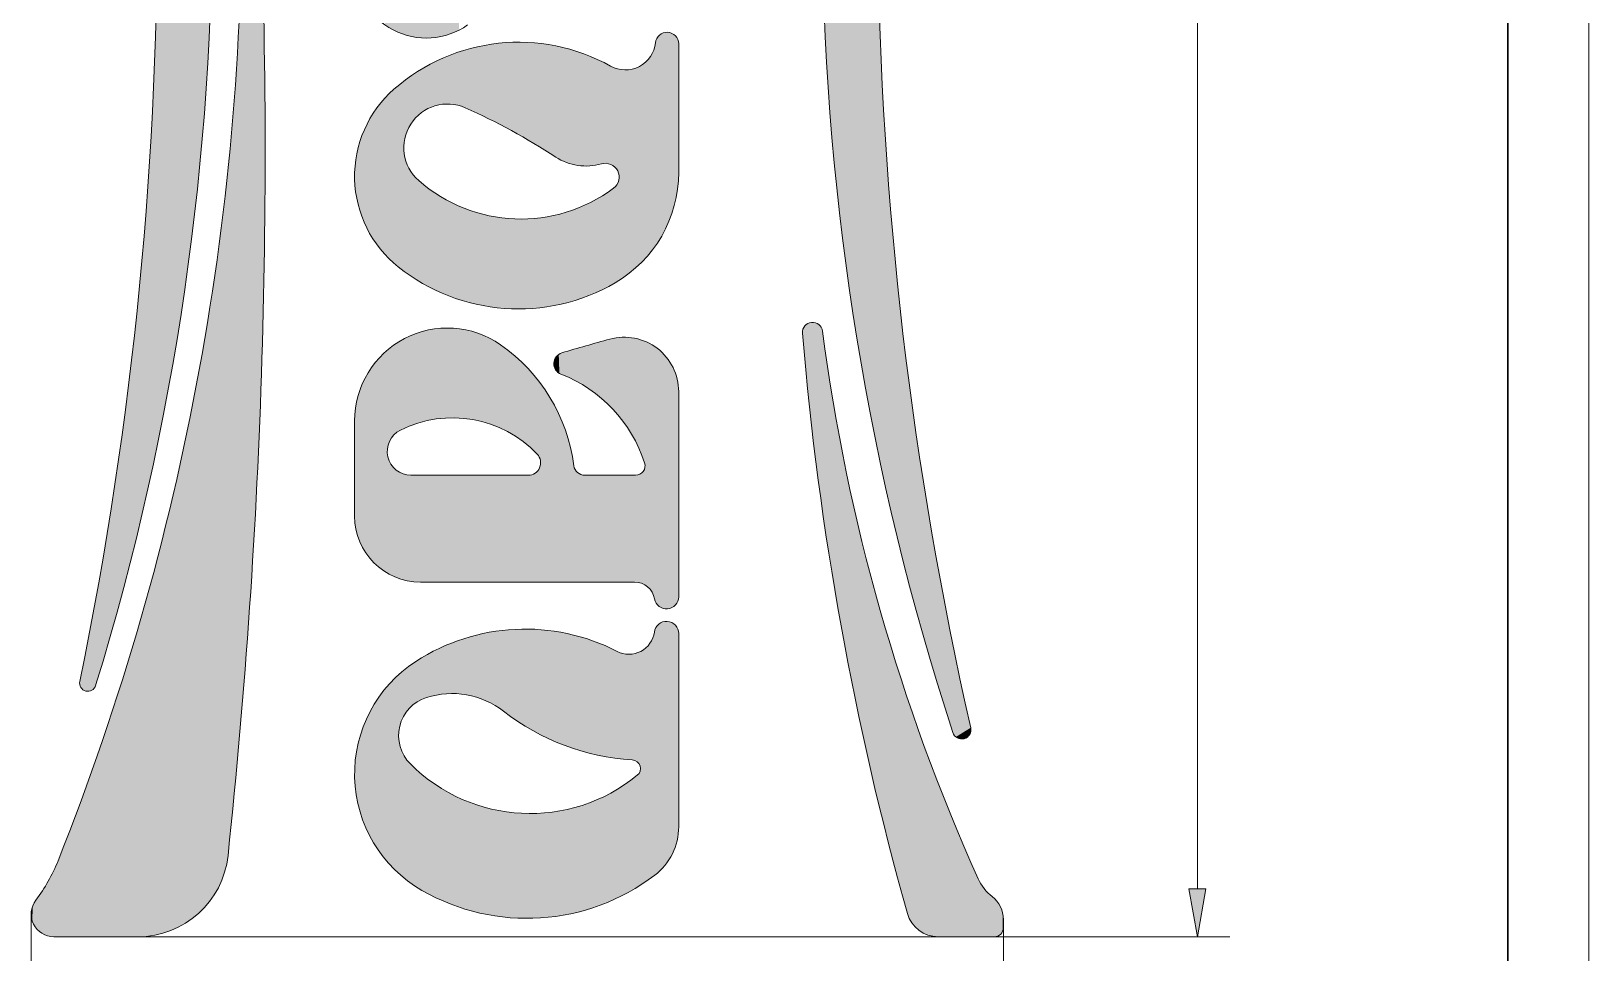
# Model space of a CAD drawing. Extents: x 0 to 297, y 0 to 532.
# Drawn here: x 200.9 to 297, y 213.3 to 270.1 of the extents above; entities that cross this region are included whole.
import ezdxf

# ---------------------------------------------------------------- set-up
doc = ezdxf.new("R2010")
doc.units = 0

msp = doc.modelspace()

# ---------------------------------------------------------------- linework, layer by layer
at = {"color": 7, "lineweight": 13}
for p, q in [((297, 0), (297, 420)), ((272.844, 217.213), (272.844, 387.304)), ((207.445, 214.259), (274.844, 214.259))]:
    msp.add_line(p, q, dxfattribs=at)
at = {"color": 7, "lineweight": 30}
msp.add_line((292, 5), (292, 415), dxfattribs=at)
at = {"color": 7, "lineweight": 13, "ltscale": 0.198079}
msp.add_line((240.831, 269.322), (240.831, 261.399), dxfattribs=at)
at = {"color": 7, "lineweight": 13, "ltscale": 0.316271}
msp.add_line((240.831, 235.228), (240.831, 247.879), dxfattribs=at)
at = {"color": 7, "lineweight": 13, "ltscale": 0.146748}
msp.add_line((220.831, 246.076), (220.831, 240.206), dxfattribs=at)
at = {"color": 7, "lineweight": 13, "ltscale": 0.180827}
msp.add_line((224.311, 242.721), (231.545, 242.721), dxfattribs=at)
at = {"color": 7, "lineweight": 13, "ltscale": 0.078579}
msp.add_line((235.03, 242.721), (238.173, 242.721), dxfattribs=at)
at = {"color": 7, "lineweight": 13, "ltscale": 0.330085}
msp.add_line((238.105, 236.136), (224.902, 236.136), dxfattribs=at)
at = {"color": 7, "lineweight": 13, "ltscale": 0.297792}
msp.add_line((240.831, 232.954), (240.831, 221.042), dxfattribs=at)
at = {"color": 7, "lineweight": 13, "ltscale": 0.385033}
msp.add_line((200.869, 215.665), (200.869, 200.263), dxfattribs=at)
at = {"color": 7, "lineweight": 13, "ltscale": 0.376505}
msp.add_line((260.869, 215.323), (260.869, 200.263), dxfattribs=at)
at = {"color": 7, "lineweight": 13, "ltscale": 0.012558}
msp.add_line((260.869, 215.323), (260.869, 214.821), dxfattribs=at)
at = {"color": 7, "lineweight": 13, "ltscale": 0.12924}
msp.add_line((202.275, 214.259), (207.445, 214.259), dxfattribs=at)
at = {"color": 7, "lineweight": 13, "ltscale": 0.086606}
msp.add_line((260.307, 214.259), (256.843, 214.259), dxfattribs=at)
at = {"color": 7, "lineweight": 13}
msp.add_lwpolyline([(272.323, 217.213), (272.844, 214.259), (273.365, 217.213)], close=True, dxfattribs=at)
for centre, radius, start, end in [((-21.903, 276.663), 230.54, 348.32446, 12.82788), ((49.435, 277.589), 162.61, 342.89295, 18.11654), ((412.304, 277.412), 162.61, 162.89295, 198.11654), ((483.642, 278.338), 230.54, 168.32445, 192.82788), ((54.068, 278.066), 159.801, 338.28771, 0.9089), ((-195.623, 262.607), 410.933, 353.94666, 2.51412), ((225.259, 274.113), 4.427, 180.00001, 305.05734), ((230.956, 257.767), 11.66, 60.88795, 131.29685), ((237.539, 269.589), 1.872, 240.88796, 354.07643), ((240.114, 269.322), 0.717, 0, 174.07643), ((227.975, 261.16), 7.144, 131.29685, 231.45924), ((226.564, 262.921), 2.696, 65.93742, 228.77368), ((211.144, 228.389), 40.515, 56.94475, 65.93742), ((235.112, 265.219), 3.427, 236.94476, 286.14296), ((236.303, 261.107), 0.854, 306.74541, 106.14296), ((231.091, 268.087), 9.565, 228.77368, 306.74541), ((232.957, 261.399), 7.873, 300.171, 360), ((230.936, 264.876), 11.895, 231.45924, 300.171), ((249.089, 251.534), 0.62, 7.4871, 184.77299), ((226.558, 246.076), 5.726, 55.07432, 180.00001), ((277.204, 103.091), 153.497, 105.34486, 106.49481), ((237.473, 247.879), 3.357, 0, 105.34486), ((438.141, 267.319), 190.331, 184.77299, 195.73773), ((368.894, 267.279), 120.215, 187.48711, 204.28671), ((223.657, 241.922), 10.793, 7.38814, 55.07432), ((233.82, 249.603), 0.697, 106.49481, 248.72221), ((230.384, 240.779), 8.772, 17.96271, 68.7222), ((226.876, 239.059), 7.203, 43.5027, 116.56338), ((224.311, 244.189), 1.467, 116.56338, 270), ((231.545, 243.489), 0.767, 270, 43.5027), ((235.03, 243.397), 0.675, 187.38814, 270), ((238.173, 243.305), 0.583, 270, 17.96271), ((224.902, 240.206), 4.07, 180.00001, 270), ((238.105, 234.878), 1.257, 10.02469, 90), ((240.081, 235.228), 0.749, 190.02469, 360), ((240.076, 232.954), 0.754, 0, 172.42158), ((231.355, 220.818), 12.415, 62.75889, 122.9164), ((237.761, 233.262), 1.581, 242.75889, 352.42159), ((229.103, 224.296), 8.272, 122.9164, 240.15814), ((204.365, 229.906), 0.509, 168.32445, 342.89295), ((226.013, 226.663), 2.467, 107.78584, 225.10677), ((226.841, 224.08), 5.179, 52.11362, 107.78584), ((238.834, 239.493), 14.349, 232.11363, 266.54687), ((258.298, 227.026), 0.572, 198.11654, 12.82788), ((237.937, 224.632), 0.538, 309.16952, 86.54688), ((231.663, 232.334), 10.472, 225.10677, 309.16952), ((237.075, 221.042), 3.756, 307.26918, 360), ((207.445, 219.863), 5.604, 270, 353.94666), ((192.931, 222.771), 10.334, 322.74603, 338.28771), ((231.465, 228.414), 13.019, 240.15814, 307.26918), ((261.98, 219.036), 2.921, 204.28671, 231.97836), ((202.275, 215.665), 1.406, 142.74604, 270), ((259.078, 215.323), 1.791, 0, 51.97836), ((256.843, 216.23), 1.971, 195.73773, 270), ((260.307, 214.821), 0.562, 270, 360)]:
    msp.add_arc(centre, radius, start, end, dxfattribs=at)
at = {"color": 7, "lineweight": 5}
for points in [[(210.163, 302.259), (208.631, 275.076), (209.245, 247.541)], [(209.245, 247.541), (210.028, 252.055), (210.163, 302.259), (210.684, 256.59)], [(210.163, 302.259), (210.684, 256.59), (210.795, 297.72), (211.212, 261.142)], [(210.795, 297.72), (211.212, 261.142), (211.298, 293.166), (211.611, 265.707)], [(211.298, 293.166), (211.611, 265.707), (211.672, 288.599), (211.881, 270.281)], [(208.631, 275.076), (208.555, 270.538), (209.245, 247.541), (208.39, 266.002)], [(209.245, 247.541), (208.39, 266.002), (208.335, 243.05), (208.135, 261.47)], [(208.335, 243.05), (208.135, 261.47), (207.792, 256.944)], [(207.359, 252.425), (208.335, 243.05), (207.792, 256.944)], [(207.359, 252.425), (206.837, 247.916), (208.335, 243.05), (207.299, 238.586)], [(206.227, 243.418), (207.299, 238.586), (206.837, 247.916)], [(205.528, 238.933), (206.137, 234.154), (206.227, 243.418), (207.299, 238.586)], [(204.741, 234.463), (204.761, 229.586), (205.528, 238.933), (204.814, 229.667)], [(204.814, 229.667), (204.851, 229.756), (205.528, 238.933), (206.137, 234.154)], [(204.741, 234.463), (203.867, 230.009), (203.933, 229.636), (203.89, 229.723)], [(204.741, 234.463), (203.933, 229.636), (204.064, 229.495), (203.992, 229.56)], [(204.741, 234.463), (204.064, 229.495), (204.238, 229.413), (204.147, 229.446)], [(204.741, 234.463), (204.238, 229.413), (204.431, 229.401), (204.334, 229.398)], [(204.741, 234.463), (204.431, 229.401), (204.613, 229.462), (204.525, 229.423)], [(204.613, 229.462), (204.693, 229.517), (204.741, 234.463), (204.761, 229.586)], [(203.867, 230.009), (203.856, 229.913), (203.89, 229.723), (203.864, 229.816)]]:
    msp.add_solid(points, dxfattribs=at)
at = {"color": 250, "lineweight": 5}
for points in [[(251.603, 302.259), (252.022, 249.99), (250.943, 297.532), (251.286, 254.705)], [(251.603, 302.259), (253.559, 292.845), (252.022, 249.99), (253.31, 288.128)], [(250.232, 264.191), (250.422, 292.788), (250.689, 259.44), (250.943, 297.532)], [(250.689, 259.44), (250.943, 297.532), (251.286, 254.705)], [(249.913, 268.952), (250.04, 288.031), (250.232, 264.191), (250.422, 292.788)], [(249.735, 273.721), (249.798, 283.265), (249.913, 268.952), (250.04, 288.031)], [(253.31, 288.128), (253.158, 283.407), (252.022, 249.99), (253.102, 278.683)], [(214.072, 230.745), (213.863, 276.658), (213.932, 280.896), (213.886, 280.803)], [(214.072, 230.745), (213.932, 280.896), (214.075, 281.045), (213.996, 280.977)], [(214.352, 234.575), (214.072, 230.745), (214.165, 281.096), (214.075, 281.045)], [(214.352, 234.575), (214.165, 281.096), (214.366, 281.142), (214.263, 281.129)], [(214.596, 238.408), (214.352, 234.575), (214.469, 281.135), (214.366, 281.142)], [(214.596, 238.408), (214.469, 281.135), (214.662, 281.062), (214.569, 281.108)], [(214.596, 238.408), (214.662, 281.062), (214.804, 242.242)], [(214.662, 281.062), (214.744, 280.999), (214.804, 242.242), (214.813, 280.922)], [(214.804, 242.242), (214.813, 280.922), (214.977, 246.079), (214.865, 280.833)], [(214.977, 246.079), (214.865, 280.833), (214.899, 280.735)], [(214.899, 280.735), (214.914, 280.633), (214.977, 246.079), (215.064, 276.795)], [(252.022, 249.99), (253.102, 278.683), (252.896, 245.298), (253.143, 273.96)], [(214.072, 230.745), (213.756, 226.917), (213.863, 276.658), (213.779, 272.715)], [(214.977, 246.079), (215.064, 276.795), (215.113, 249.917), (215.179, 272.956)], [(222.701, 270.499), (223.216, 270.185), (223.221, 276.687), (223.769, 269.944)], [(223.221, 276.687), (223.769, 269.944), (223.821, 276.308), (224.35, 269.78)], [(223.821, 276.308), (224.35, 269.78), (224.454, 275.988), (224.948, 269.697)], [(224.454, 275.988), (224.948, 269.697), (225.114, 275.728), (225.552, 269.695)], [(225.114, 275.728), (225.552, 269.695), (225.796, 275.532), (226.15, 269.776)], [(225.796, 275.532), (226.15, 269.776), (226.493, 275.401), (226.731, 269.938)], [(226.493, 275.401), (226.731, 269.938), (227.199, 275.336), (227.285, 270.177)], [(253.907, 240.634), (252.896, 245.298), (253.282, 269.238), (253.143, 273.96)], [(213.779, 272.715), (213.756, 226.917), (213.599, 268.776), (213.405, 223.093)], [(215.113, 249.917), (215.179, 272.956), (215.214, 253.756), (215.258, 269.117)], [(228.832, 269.232), (227.959, 269.035), (228.386, 265.052), (228.026, 265.219)], [(228.832, 269.232), (228.386, 265.052), (229.102, 264.707), (228.745, 264.881)], [(228.832, 269.232), (229.102, 264.707), (229.718, 269.361)], [(229.102, 264.707), (229.457, 264.529), (229.718, 269.361), (229.811, 264.347)], [(229.718, 269.361), (229.811, 264.347), (230.612, 269.422), (230.163, 264.162)], [(230.163, 264.162), (230.513, 263.974), (230.612, 269.422), (230.861, 263.782)], [(230.612, 269.422), (230.861, 263.782), (231.507, 269.414), (231.207, 263.587)], [(231.507, 269.414), (231.207, 263.587), (231.551, 263.389)], [(232.399, 269.337), (231.507, 269.414), (231.894, 263.187), (231.551, 263.389)], [(232.399, 269.337), (231.894, 263.187), (232.573, 262.773), (232.234, 262.982)], [(233.282, 269.193), (232.399, 269.337), (232.909, 262.561), (232.573, 262.773)], [(233.282, 269.193), (232.909, 262.561), (233.4, 262.25), (233.243, 262.346)], [(234.152, 268.98), (233.282, 269.193), (233.561, 262.162), (233.4, 262.25)], [(239.511, 257.036), (239.363, 269.168), (239.212, 256.618), (239.298, 268.947)], [(239.511, 257.036), (239.428, 269.529), (239.363, 269.168), (239.401, 269.396)], [(239.511, 257.036), (239.479, 269.655), (239.428, 269.529)], [(239.782, 257.473), (239.554, 269.769), (239.511, 257.036), (239.479, 269.655)], [(239.759, 269.945), (239.648, 269.867), (239.782, 257.473), (239.554, 269.769)], [(239.883, 270.001), (239.759, 269.945), (240.023, 257.926), (239.782, 257.473)], [(239.883, 270.001), (240.023, 257.926), (240.015, 270.032)], [(240.015, 270.032), (240.023, 257.926), (240.151, 270.038), (240.235, 258.394)], [(240.151, 270.038), (240.235, 258.394), (240.285, 270.018), (240.415, 258.875)], [(240.285, 270.018), (240.415, 258.875), (240.414, 269.973)], [(240.414, 269.973), (240.415, 258.875), (240.531, 269.905), (240.564, 259.367)], [(240.531, 269.905), (240.564, 259.367), (240.634, 269.816), (240.68, 259.867)], [(240.634, 269.816), (240.68, 259.867), (240.717, 269.709), (240.764, 260.374)], [(240.717, 269.709), (240.764, 260.374), (240.779, 269.588), (240.814, 260.886)], [(240.779, 269.588), (240.814, 260.886), (240.818, 269.458), (240.831, 261.399)], [(240.818, 269.458), (240.831, 261.399), (240.831, 269.322)], [(253.907, 240.634), (253.282, 269.238), (253.848, 259.809), (253.516, 264.521)], [(213.599, 268.776), (213.405, 223.093), (213.321, 264.843), (213.018, 219.272)], [(215.214, 253.756), (215.258, 269.117), (215.279, 257.596), (215.301, 265.277)], [(225.465, 268.053), (225.347, 265.327), (226.27, 268.444), (225.792, 265.504)], [(225.792, 265.504), (226.26, 265.6), (226.27, 268.444), (226.738, 265.612)], [(226.27, 268.444), (226.738, 265.612), (227.103, 268.772), (227.211, 265.539)], [(227.103, 268.772), (227.211, 265.539), (227.959, 269.035), (227.663, 265.383)], [(227.959, 269.035), (227.663, 265.383), (228.026, 265.219)], [(234.152, 268.98), (233.561, 262.162), (233.898, 262.014), (233.728, 262.084)], [(234.152, 268.98), (233.898, 262.014), (234.248, 261.902), (234.071, 261.953)], [(235.003, 268.702), (234.152, 268.98), (234.427, 261.861), (234.248, 261.902)], [(235.003, 268.702), (234.427, 261.861), (234.791, 261.807), (234.608, 261.829)], [(235.003, 268.702), (234.791, 261.807), (235.158, 261.792), (234.974, 261.794)], [(235.83, 268.359), (235.003, 268.702), (235.342, 261.799), (235.158, 261.792)], [(235.83, 268.359), (235.342, 261.799), (235.707, 261.843), (235.525, 261.816)], [(235.83, 268.359), (235.707, 261.843), (235.887, 261.88)], [(236.629, 267.954), (235.83, 268.359), (236.065, 261.927), (235.887, 261.88)], [(238.946, 268.354), (238.783, 268.19), (238.887, 256.22), (238.601, 268.048)], [(239.212, 256.618), (239.087, 268.537), (238.887, 256.22), (238.946, 268.354)], [(239.212, 256.618), (239.298, 268.947), (239.087, 268.537), (239.205, 268.735)], [(224.692, 267.602), (223.955, 267.092), (224.294, 264.375), (224.072, 263.951)], [(224.692, 267.602), (224.294, 264.375), (224.941, 265.074), (224.586, 264.754)], [(225.465, 268.053), (224.692, 267.602), (225.347, 265.327), (224.941, 265.074)], [(236.629, 267.954), (236.065, 261.927), (236.359, 261.958), (236.211, 261.955)], [(236.629, 267.954), (236.359, 261.958), (236.646, 261.888), (236.505, 261.936)], [(236.629, 267.954), (236.646, 261.888), (236.837, 267.854)], [(236.646, 261.888), (236.776, 261.817), (236.837, 267.854), (236.892, 261.724)], [(236.837, 267.854), (236.892, 261.724), (237.056, 267.781), (236.99, 261.613)], [(237.056, 267.781), (236.99, 261.613), (237.067, 261.487)], [(237.282, 267.735), (237.056, 267.781), (237.121, 261.349), (237.067, 261.487)], [(237.282, 267.735), (237.121, 261.349), (237.155, 261.055), (237.151, 261.203)], [(237.282, 267.735), (237.155, 261.055), (237.513, 267.718), (237.35, 254.865)], [(237.513, 267.718), (237.35, 254.865), (237.766, 255.165)], [(237.766, 255.165), (237.743, 267.729), (237.513, 267.718)], [(238.163, 255.492), (237.971, 267.768), (237.766, 255.165), (237.743, 267.729)], [(238.537, 255.844), (238.192, 267.835), (238.163, 255.492), (237.971, 267.768)], [(238.537, 255.844), (238.403, 267.929), (238.192, 267.835)], [(238.887, 256.22), (238.601, 268.048), (238.537, 255.844), (238.403, 267.929)], [(223.524, 255.572), (223.261, 266.527), (222.941, 256.091), (222.703, 265.981)], [(223.955, 267.092), (223.261, 266.527), (223.869, 263.02), (223.524, 255.572)], [(223.955, 267.092), (223.869, 263.02), (224.072, 263.951), (223.929, 263.495)], [(222.419, 256.67), (222.209, 265.378), (221.962, 257.303), (221.784, 264.724)], [(222.941, 256.091), (222.703, 265.981), (222.419, 256.67), (222.209, 265.378)], [(213.321, 264.843), (213.018, 219.272), (212.946, 260.918), (212.941, 218.765)], [(215.279, 257.596), (215.301, 265.277), (215.308, 261.436)], [(221.962, 257.303), (221.784, 264.724), (221.577, 257.981), (221.432, 264.027)], [(221.577, 257.981), (221.432, 264.027), (221.269, 258.698), (221.158, 263.297)], [(221.04, 259.444), (220.966, 262.54), (220.895, 260.21), (220.857, 261.768)], [(221.269, 258.698), (221.158, 263.297), (221.04, 259.444), (220.966, 262.54)], [(224.242, 255.043), (223.894, 262.543), (223.524, 255.572), (223.869, 263.02)], [(224.242, 255.043), (224.193, 261.638), (223.894, 262.543), (224.003, 262.077)], [(220.895, 260.21), (220.857, 261.768), (220.833, 260.988)], [(224.242, 255.043), (224.997, 254.57), (224.193, 261.638), (224.457, 261.239)], [(212.649, 217.782), (212.437, 217.315), (212.946, 260.918), (212.475, 257.003)], [(212.649, 217.782), (212.946, 260.918), (212.817, 218.267)], [(212.946, 260.918), (212.941, 218.765), (212.817, 218.267)], [(224.997, 254.57), (224.787, 260.893), (224.457, 261.239)], [(225.785, 254.154), (225.421, 260.383), (224.997, 254.57), (224.787, 260.893)], [(236.924, 260.521), (236.813, 260.422), (236.914, 254.592), (236.142, 259.964)], [(237.35, 254.865), (236.924, 260.521), (236.914, 254.592)], [(237.35, 254.865), (237.086, 260.768), (236.924, 260.521), (237.016, 260.637)], [(237.35, 254.865), (237.155, 261.055), (237.086, 260.768), (237.133, 260.909)], [(226.603, 253.798), (226.096, 259.93), (225.785, 254.154), (225.421, 260.383)], [(227.444, 253.505), (226.807, 259.535), (226.603, 253.798), (226.096, 259.93)], [(236.127, 254.174), (235.433, 259.564), (235.311, 253.815), (234.694, 259.226)], [(236.914, 254.592), (236.142, 259.964), (236.127, 254.174), (235.433, 259.564)], [(253.907, 240.634), (253.848, 259.809), (254.276, 255.104)], [(228.306, 253.275), (227.549, 259.202), (227.444, 253.505), (226.807, 259.535)], [(229.182, 253.111), (228.317, 258.933), (228.306, 253.275), (227.549, 259.202)], [(229.182, 253.111), (229.104, 258.73), (228.317, 258.933)], [(230.068, 253.013), (229.906, 258.595), (229.182, 253.111), (229.104, 258.73)], [(230.958, 252.981), (230.717, 258.529), (230.068, 253.013), (229.906, 258.595)], [(232.735, 253.118), (232.34, 258.604), (231.849, 253.016), (231.53, 258.532)], [(233.61, 253.285), (233.141, 258.744), (232.735, 253.118), (232.34, 258.604)], [(234.471, 253.518), (233.928, 258.952), (233.61, 253.285), (233.141, 258.744)], [(235.311, 253.815), (234.694, 259.226), (234.471, 253.518), (233.928, 258.952)], [(231.849, 253.016), (231.53, 258.532), (230.958, 252.981), (230.717, 258.529)], [(212.183, 216.87), (211.889, 216.449), (212.475, 257.003), (211.907, 253.101)], [(212.183, 216.87), (212.475, 257.003), (212.437, 217.315)], [(255.054, 236.002), (253.907, 240.634), (254.8, 250.41), (254.276, 255.104)], [(211.558, 216.057), (211.193, 215.697), (211.907, 253.101), (211.243, 249.214)], [(211.558, 216.057), (211.907, 253.101), (211.889, 216.449)], [(248.674, 249.215), (248.611, 251.929), (248.497, 251.719), (248.544, 251.83)], [(248.695, 252.013), (248.611, 251.929), (248.904, 246.95), (248.674, 249.215)], [(248.695, 252.013), (248.904, 246.95), (248.795, 252.08)], [(248.905, 252.126), (248.795, 252.08), (249.161, 244.688), (248.904, 246.95)], [(248.905, 252.126), (249.161, 244.688), (249.023, 252.151)], [(249.161, 244.688), (249.142, 252.152), (249.023, 252.151)], [(249.445, 242.43), (249.26, 252.13), (249.161, 244.688), (249.142, 252.152)], [(249.472, 252.021), (249.371, 252.086), (249.445, 242.43), (249.26, 252.13)], [(249.756, 240.174), (249.472, 252.021), (249.445, 242.43)], [(249.756, 240.174), (249.628, 251.841), (249.472, 252.021), (249.559, 251.939)], [(223.245, 250.747), (223.26, 245.213), (223.91, 251.154), (223.446, 245.374)], [(223.446, 245.374), (223.655, 245.501), (223.91, 251.154), (224.178, 245.737)], [(223.91, 251.154), (224.178, 245.737), (224.625, 251.466), (224.719, 245.931)], [(224.625, 251.466), (224.719, 245.931), (225.375, 251.679)], [(224.719, 245.931), (225.273, 246.081), (225.375, 251.679), (225.837, 246.186)], [(225.375, 251.679), (225.837, 246.186), (226.147, 251.788), (226.408, 246.247)], [(226.147, 251.788), (226.408, 246.247), (226.927, 251.791), (226.981, 246.261)], [(226.927, 251.791), (226.981, 246.261), (227.7, 251.688)], [(226.981, 246.261), (227.554, 246.23), (227.7, 251.688), (228.123, 246.153)], [(227.7, 251.688), (228.123, 246.153), (228.451, 251.48), (228.684, 246.031)], [(228.451, 251.48), (228.684, 246.031), (229.168, 251.173), (229.233, 245.865)], [(229.168, 251.173), (229.233, 245.865), (229.836, 250.771)], [(235.843, 250.911), (235.657, 250.859), (236.059, 247.468), (235.68, 247.772)], [(235.843, 250.911), (236.059, 247.468), (236.028, 250.962)], [(236.214, 251.014), (236.028, 250.962), (236.42, 247.144), (236.059, 247.468)], [(236.214, 251.014), (236.42, 247.144), (236.399, 251.065)], [(236.399, 251.065), (236.42, 247.144), (236.585, 251.116), (236.763, 246.8)], [(236.585, 251.116), (236.763, 246.8), (236.962, 251.197), (237.087, 246.438)], [(236.962, 251.197), (237.087, 246.438), (237.346, 251.234), (237.39, 246.058)], [(237.346, 251.234), (237.39, 246.058), (237.731, 251.226)], [(237.39, 246.058), (237.671, 245.662), (237.731, 251.226), (237.93, 245.252)], [(237.731, 251.226), (237.93, 245.252), (238.113, 251.174), (238.166, 244.827)], [(238.113, 251.174), (238.166, 244.827), (238.487, 251.079), (238.378, 244.39)], [(238.487, 251.079), (238.378, 244.39), (238.566, 243.942)], [(238.847, 250.942), (238.487, 251.079), (238.728, 243.485), (238.566, 243.942)], [(238.847, 250.942), (238.728, 243.485), (238.755, 243.35), (238.745, 243.418)], [(238.847, 250.942), (238.755, 243.35), (238.826, 235.909), (238.756, 243.281)], [(238.847, 250.942), (238.826, 235.909), (238.913, 235.842)], [(239.189, 250.764), (238.847, 250.942), (238.994, 235.768), (238.913, 235.842)], [(248.674, 249.215), (248.497, 251.719), (248.471, 251.482), (248.472, 251.602)], [(249.756, 240.174), (249.704, 251.615), (249.628, 251.841), (249.677, 251.731)], [(249.704, 251.615), (249.756, 240.174), (250.011, 249.433), (250.094, 237.923)], [(222.11, 249.683), (222.319, 237.06), (222.641, 250.254), (222.64, 236.822)], [(222.641, 250.254), (222.64, 236.822), (222.983, 236.617)], [(222.641, 250.254), (222.852, 244.34), (223.245, 250.747), (222.897, 244.581)], [(222.983, 236.617), (222.847, 244.094), (222.641, 250.254), (222.852, 244.34)], [(223.245, 250.747), (222.897, 244.581), (222.982, 244.811)], [(222.982, 244.811), (223.104, 245.024), (223.245, 250.747), (223.26, 245.213)], [(229.233, 245.865), (229.768, 245.656), (229.836, 250.771), (230.284, 245.405)], [(229.836, 250.771), (230.284, 245.405), (230.288, 250.438), (230.778, 245.113)], [(230.778, 245.113), (230.722, 250.082), (230.288, 250.438)], [(231.248, 244.784), (231.136, 249.703), (230.778, 245.113), (230.722, 250.082)], [(233.166, 249.843), (233.185, 249.316), (233.211, 249.941), (233.237, 249.221)], [(233.211, 249.941), (233.237, 249.221), (233.27, 250.031), (233.303, 249.136)], [(233.27, 250.031), (233.303, 249.136), (233.343, 250.111), (233.381, 249.061)], [(233.343, 250.111), (233.381, 249.061), (233.428, 250.179), (233.47, 249)], [(233.428, 250.179), (233.47, 249), (233.521, 250.233), (233.567, 248.953)], [(233.521, 250.233), (233.567, 248.953), (233.622, 250.271), (234.015, 248.765)], [(233.622, 250.271), (234.015, 248.765), (233.807, 250.326)], [(234.015, 248.765), (233.992, 250.38), (233.807, 250.326)], [(234.451, 248.551), (234.176, 250.434), (234.015, 248.765), (233.992, 250.38)], [(234.546, 250.542), (234.361, 250.488), (234.451, 248.551), (234.176, 250.434)], [(234.875, 248.314), (234.731, 250.595), (234.451, 248.551), (234.546, 250.542)], [(234.875, 248.314), (235.285, 248.054), (234.731, 250.595), (234.916, 250.648)], [(235.285, 248.054), (235.101, 250.701), (234.916, 250.648)], [(235.68, 247.772), (235.287, 250.754), (235.285, 248.054), (235.101, 250.701)], [(235.657, 250.859), (235.472, 250.806), (235.68, 247.772), (235.287, 250.754)], [(239.189, 250.764), (238.994, 235.768), (239.135, 235.6), (239.068, 235.687)], [(239.189, 250.764), (239.135, 235.6), (239.194, 235.508)], [(239.509, 250.548), (239.189, 250.764), (239.245, 235.41), (239.194, 235.508)], [(239.509, 250.548), (239.245, 235.41), (239.32, 235.204), (239.287, 235.309)], [(239.509, 250.548), (239.32, 235.204), (239.38, 234.964), (239.343, 235.097)], [(239.509, 250.548), (239.38, 234.964), (239.523, 234.727), (239.441, 234.839)], [(239.802, 250.297), (239.509, 250.548), (239.625, 234.633), (239.523, 234.727)], [(239.802, 250.297), (239.625, 234.633), (239.872, 234.508), (239.743, 234.559)], [(240.064, 250.014), (239.802, 250.297), (240.008, 234.482), (239.872, 234.508)], [(240.064, 250.014), (240.008, 234.482), (240.291, 249.703), (240.147, 234.481)], [(255.054, 236.002), (254.8, 250.41), (256.337, 231.405), (255.42, 245.727)], [(210.796, 215.371), (210.371, 215.084), (211.243, 249.214), (210.483, 245.345)], [(210.796, 215.371), (211.243, 249.214), (211.193, 215.697)], [(221.661, 249.045), (221.303, 248.353), (221.517, 237.945), (221.312, 238.288)], [(221.661, 249.045), (221.517, 237.945), (222.11, 249.683), (221.755, 237.624)], [(221.755, 237.624), (222.023, 237.328), (222.11, 249.683), (222.319, 237.06)], [(231.69, 244.417), (231.531, 249.304), (231.248, 244.784), (231.136, 249.703)], [(232.101, 244.017), (231.904, 248.885), (231.69, 244.417), (231.531, 249.304)], [(233.124, 249.632), (233.128, 249.524), (233.136, 249.739), (233.148, 249.418)], [(233.136, 249.739), (233.148, 249.418), (233.166, 249.843), (233.185, 249.316)], [(240.147, 234.481), (240.283, 234.506), (240.291, 249.703), (240.413, 234.556)], [(240.291, 249.703), (240.413, 234.556), (240.482, 249.368), (240.531, 234.628)], [(240.482, 249.368), (240.531, 234.628), (240.633, 249.013), (240.634, 234.722)], [(240.633, 249.013), (240.634, 234.722), (240.742, 248.643)], [(250.011, 249.433), (250.094, 237.923), (250.358, 247.258), (250.46, 235.676)], [(221.043, 247.618), (221.141, 238.649), (221.303, 248.353), (221.312, 238.288)], [(232.255, 248.446), (231.904, 248.885), (232.172, 243.931), (232.101, 244.017)], [(232.255, 248.446), (232.172, 243.931), (232.272, 243.732), (232.229, 243.835)], [(232.582, 247.99), (232.255, 248.446), (232.3, 243.624), (232.272, 243.732)], [(240.634, 234.722), (240.718, 234.832), (240.742, 248.643), (240.78, 234.956)], [(240.742, 248.643), (240.78, 234.956), (240.808, 248.264), (240.818, 235.09)], [(240.808, 248.264), (240.818, 235.09), (240.831, 247.879), (240.831, 235.228)], [(220.884, 246.854), (220.91, 239.412), (221.043, 247.618)], [(220.91, 239.412), (221.007, 239.025), (221.043, 247.618), (221.141, 238.649)], [(232.582, 247.99), (232.3, 243.624), (234.408, 243.134), (232.312, 243.513)], [(232.582, 247.99), (234.408, 243.134), (232.886, 247.518), (234.387, 243.191)], [(233.164, 247.031), (232.886, 247.518), (233.417, 246.529), (234.387, 243.191)], [(250.358, 247.258), (250.46, 235.676), (250.744, 245.089), (250.851, 233.434)], [(220.884, 246.854), (220.831, 246.076), (220.91, 239.412), (220.851, 239.807)], [(234.371, 243.25), (233.644, 246.016), (234.387, 243.191), (233.417, 246.529)], [(209.922, 214.836), (209.452, 214.631), (210.483, 245.345), (209.628, 241.495)], [(209.922, 214.836), (210.483, 245.345), (210.371, 215.084)], [(220.851, 239.807), (220.831, 246.076), (220.831, 240.206)], [(234.371, 243.25), (234.015, 244.957), (233.644, 246.016), (233.843, 245.491)], [(255.42, 245.727), (256.136, 241.058), (256.337, 231.405), (256.948, 236.405)], [(234.158, 244.414), (234.015, 244.957), (234.36, 243.31), (234.371, 243.25)], [(234.158, 244.414), (234.36, 243.31), (234.274, 243.864)], [(250.744, 245.089), (250.851, 233.434), (251.171, 242.928), (251.27, 231.196)], [(222.959, 243.618), (222.883, 243.852), (222.983, 236.617), (222.847, 244.094)], [(222.959, 243.618), (222.983, 236.617), (223.073, 243.401), (223.344, 236.446)], [(223.073, 243.401), (223.344, 236.446), (223.222, 243.206), (223.401, 243.038)], [(238.105, 236.136), (232.307, 243.401), (232.25, 243.186), (232.286, 243.291)], [(238.105, 236.136), (234.434, 243.079), (232.307, 243.401), (232.312, 243.513)], [(232.312, 243.513), (234.434, 243.079), (234.408, 243.134)], [(238.756, 243.281), (238.749, 243.213), (238.826, 235.909), (238.735, 243.146)], [(223.72, 236.311), (223.605, 242.903), (223.344, 236.446), (223.401, 243.038)], [(223.72, 236.311), (224.108, 236.214), (223.605, 242.903), (223.829, 242.803)], [(224.108, 236.214), (224.067, 242.742), (223.829, 242.803)], [(224.503, 236.156), (224.311, 242.721), (224.108, 236.214), (224.067, 242.742)], [(224.902, 236.136), (231.545, 242.721), (224.503, 236.156), (224.311, 242.721)], [(238.105, 236.136), (231.545, 242.721), (224.902, 236.136)], [(238.105, 236.136), (231.765, 242.754), (231.545, 242.721), (231.656, 242.729)], [(238.105, 236.136), (231.967, 242.848), (231.765, 242.754), (231.869, 242.793)], [(238.105, 236.136), (232.133, 242.996), (231.967, 242.848), (232.055, 242.916)], [(238.105, 236.136), (232.25, 243.186), (232.133, 242.996), (232.198, 243.087)], [(238.105, 236.136), (234.501, 242.978), (234.434, 243.079), (234.465, 243.027)], [(238.105, 236.136), (234.584, 242.889), (234.501, 242.978), (234.541, 242.932)], [(238.105, 236.136), (234.683, 242.818), (234.584, 242.889), (234.632, 242.851)], [(238.105, 236.136), (234.792, 242.765), (234.683, 242.818), (234.736, 242.789)], [(238.105, 236.136), (234.909, 242.732), (234.792, 242.765), (234.85, 242.746)], [(238.105, 236.136), (235.03, 242.721), (234.909, 242.732), (234.969, 242.724)], [(235.03, 242.721), (238.105, 236.136), (238.173, 242.721), (238.215, 236.131)], [(238.173, 242.721), (238.215, 236.131), (238.242, 242.725), (238.323, 236.117)], [(238.242, 242.725), (238.323, 236.117), (238.309, 242.737)], [(238.309, 242.737), (238.323, 236.117), (238.375, 242.757), (238.43, 236.093)], [(238.375, 242.757), (238.43, 236.093), (238.438, 242.785), (238.535, 236.06)], [(238.438, 242.785), (238.535, 236.06), (238.497, 242.82)], [(238.552, 242.861), (238.497, 242.82), (238.636, 236.018), (238.535, 236.06)], [(238.552, 242.861), (238.636, 236.018), (238.602, 242.909)], [(238.645, 242.962), (238.602, 242.909), (238.734, 235.968), (238.636, 236.018)], [(238.645, 242.962), (238.734, 235.968), (238.682, 243.019)], [(238.734, 235.968), (238.712, 243.081), (238.682, 243.019)], [(238.826, 235.909), (238.735, 243.146), (238.734, 235.968), (238.712, 243.081)], [(251.171, 242.928), (251.27, 231.196), (251.637, 240.775), (251.715, 228.964)], [(208.965, 214.469), (208.465, 214.352), (209.628, 241.495), (208.679, 237.668)], [(208.965, 214.469), (209.628, 241.495), (209.452, 214.631)], [(251.637, 240.775), (251.715, 228.964), (252.142, 238.63), (252.188, 226.737)], [(252.142, 238.63), (252.188, 226.737), (252.687, 236.496)], [(207.445, 214.259), (207.635, 233.866), (207.957, 214.282), (208.679, 237.668)], [(207.957, 214.282), (208.679, 237.668), (208.465, 214.352)], [(252.188, 226.737), (252.686, 224.515), (252.687, 236.496), (253.211, 222.3)], [(252.687, 236.496), (253.211, 222.3), (253.27, 234.371), (253.763, 220.092)], [(256.337, 231.405), (256.948, 236.405), (257.754, 226.848), (257.854, 231.769)], [(205.267, 226.344), (206.497, 230.09), (207.445, 214.259), (207.635, 233.866)], [(239.517, 218.189), (239.598, 233.537), (239.677, 218.334), (239.716, 233.616)], [(239.677, 218.334), (239.716, 233.616), (239.829, 218.488), (239.846, 233.672)], [(239.829, 218.488), (239.846, 233.672), (239.971, 218.651), (239.984, 233.702)], [(239.971, 218.651), (239.984, 233.702), (240.103, 218.821), (240.126, 233.706)], [(240.103, 218.821), (240.126, 233.706), (240.226, 218.999), (240.266, 233.684)], [(240.226, 218.999), (240.266, 233.684), (240.338, 219.183), (240.399, 233.635)], [(240.338, 219.183), (240.399, 233.635), (240.44, 219.374), (240.521, 233.563)], [(253.27, 234.371), (253.763, 220.092), (253.893, 232.258), (254.341, 217.89)], [(227.745, 229.18), (227.434, 229.225), (228.327, 232.858), (227.544, 232.634)], [(227.745, 229.18), (228.327, 232.858), (228.053, 229.116)], [(228.356, 229.033), (228.053, 229.116), (229.123, 233.031), (228.327, 232.858)], [(228.356, 229.033), (229.123, 233.031), (228.654, 228.932)], [(229.123, 233.031), (228.945, 228.813), (228.654, 228.932)], [(229.928, 233.151), (229.229, 228.676), (229.123, 233.031), (228.945, 228.813)], [(229.768, 228.353), (229.503, 228.523), (229.928, 233.151), (229.229, 228.676)], [(230.022, 228.168), (229.768, 228.353), (230.74, 233.218), (229.928, 233.151)], [(230.022, 228.168), (230.74, 233.218), (230.453, 227.845)], [(230.897, 227.538), (230.453, 227.845), (231.555, 233.231), (230.74, 233.218)], [(230.897, 227.538), (231.555, 233.231), (231.351, 227.249)], [(231.816, 226.976), (231.351, 227.249), (232.368, 233.192), (231.555, 233.231)], [(231.816, 226.976), (232.368, 233.192), (232.291, 226.722)], [(232.291, 226.722), (232.368, 233.192), (232.775, 226.485), (233.177, 233.099)], [(232.775, 226.485), (233.177, 233.099), (233.268, 226.267), (233.979, 232.953)], [(233.268, 226.267), (233.979, 232.953), (233.769, 226.067)], [(233.769, 226.067), (233.979, 232.953), (234.276, 225.886), (234.769, 232.754)], [(234.276, 225.886), (234.769, 232.754), (234.791, 225.725), (235.544, 232.505)], [(239.349, 218.053), (239.056, 232.355), (239.234, 232.688), (239.155, 232.516)], [(239.349, 218.053), (239.234, 232.688), (239.292, 232.868)], [(239.292, 232.868), (239.328, 233.053), (239.349, 218.053), (239.36, 233.191)], [(239.349, 218.053), (239.36, 233.191), (239.517, 218.189), (239.417, 233.321)], [(239.417, 233.321), (239.498, 233.438), (239.517, 218.189), (239.598, 233.537)], [(240.44, 219.374), (240.521, 233.563), (240.53, 219.57), (240.627, 233.469)], [(240.53, 219.57), (240.627, 233.469), (240.609, 219.771)], [(240.609, 219.771), (240.627, 233.469), (240.676, 219.977), (240.714, 233.357)], [(240.676, 219.977), (240.714, 233.357), (240.732, 220.185), (240.778, 233.231)], [(240.732, 220.185), (240.778, 233.231), (240.775, 220.397)], [(240.775, 220.397), (240.778, 233.231), (240.806, 220.611), (240.817, 233.095)], [(240.806, 220.611), (240.817, 233.095), (240.824, 220.826), (240.831, 232.954)], [(240.824, 220.826), (240.831, 232.954), (240.831, 221.042)], [(226.03, 232.033), (225.868, 229.167), (225.306, 231.66), (225.561, 229.099)], [(226.03, 232.033), (226.777, 232.358), (225.868, 229.167), (226.179, 229.217)], [(226.777, 232.358), (226.492, 229.248), (226.179, 229.217)], [(227.544, 232.634), (226.806, 229.259), (226.777, 232.358), (226.492, 229.248)], [(227.434, 229.225), (227.12, 229.252), (227.544, 232.634), (226.806, 229.259)], [(234.791, 225.725), (235.544, 232.505), (235.31, 225.583)], [(235.31, 225.583), (235.544, 232.505), (235.835, 225.46), (236.302, 232.205)], [(235.835, 225.46), (236.302, 232.205), (236.364, 225.357), (237.038, 231.856)], [(236.364, 225.357), (237.038, 231.856), (236.897, 225.275)], [(237.432, 225.212), (236.897, 225.275), (237.211, 231.78), (237.038, 231.856)], [(237.432, 225.212), (237.211, 231.78), (237.577, 231.691), (237.391, 231.725)], [(237.969, 225.169), (237.432, 225.212), (237.766, 231.681), (237.577, 231.691)], [(237.969, 225.169), (237.766, 231.681), (238.141, 231.727), (237.955, 231.693)], [(237.969, 225.169), (238.141, 231.727), (238.049, 225.158)], [(238.141, 231.727), (238.127, 225.136), (238.049, 225.158)], [(238.321, 231.783), (238.2, 225.102), (238.141, 231.727), (238.127, 225.136)], [(238.327, 225.003), (238.267, 225.057), (238.321, 231.783), (238.2, 225.102)], [(238.494, 231.86), (238.378, 224.941), (238.321, 231.783), (238.327, 225.003)], [(238.494, 231.86), (238.45, 224.797), (238.378, 224.941), (238.419, 224.872)], [(238.494, 231.86), (238.475, 224.638), (238.45, 224.797), (238.468, 224.719)], [(238.57, 217.504), (238.47, 224.558), (238.494, 231.86), (238.475, 224.638)], [(238.57, 217.504), (238.494, 231.86), (238.656, 231.958)], [(239.349, 218.053), (238.57, 217.504), (238.805, 232.074), (238.656, 231.958)], [(239.349, 218.053), (238.805, 232.074), (239.056, 232.355), (238.939, 232.207)], [(253.893, 232.258), (254.341, 217.89), (254.554, 230.157), (254.946, 215.695)], [(257.754, 226.848), (257.854, 231.769), (257.798, 226.748), (257.86, 226.659)], [(258.856, 227.153), (257.937, 226.582), (257.854, 231.769), (257.86, 226.659)], [(224.608, 231.24), (223.839, 227.829), (223.759, 230.61)], [(224.608, 231.24), (224.205, 228.342), (223.839, 227.829), (224.005, 228.097)], [(224.608, 231.24), (224.689, 228.745), (224.205, 228.342), (224.434, 228.559)], [(225.306, 231.66), (224.965, 228.896), (224.608, 231.24), (224.689, 228.745)], [(225.306, 231.66), (225.561, 229.099), (224.965, 228.896), (225.259, 229.012)], [(222.997, 229.877), (223.306, 218.396), (222.336, 229.052), (222.6, 219.183)], [(223.759, 230.61), (223.614, 227.241), (222.997, 229.877), (223.56, 226.93)], [(222.997, 229.877), (223.56, 226.93), (223.306, 218.396), (223.546, 226.615)], [(223.759, 230.61), (223.839, 227.829), (223.614, 227.241), (223.708, 227.542)], [(255.253, 228.068), (254.554, 230.157), (254.995, 215.543), (254.946, 215.695)], [(221.519, 220.995), (221.784, 228.15), (222.001, 220.055), (222.336, 229.052)], [(222.001, 220.055), (222.336, 229.052), (222.6, 219.183)], [(221.159, 221.989), (221.352, 227.186), (221.519, 220.995), (221.784, 228.15)], [(255.253, 228.068), (254.995, 215.543), (255.13, 215.254), (255.057, 215.396)], [(255.253, 228.068), (255.13, 215.254), (255.31, 214.991), (255.214, 215.119)], [(255.991, 225.992), (255.253, 228.068), (255.415, 214.871), (255.31, 214.991)], [(220.93, 223.021), (221.047, 226.173), (221.159, 221.989), (221.352, 227.186)], [(258.856, 227.153), (258.128, 226.48), (257.937, 226.582), (258.028, 226.522)], [(258.856, 227.153), (258.343, 226.456), (258.128, 226.48), (258.235, 226.457)], [(258.856, 227.153), (258.552, 226.514), (258.343, 226.456), (258.451, 226.475)], [(258.856, 227.153), (258.725, 226.645), (258.552, 226.514), (258.645, 226.571)], [(258.856, 227.153), (258.836, 226.831), (258.725, 226.645), (258.789, 226.733)], [(258.856, 227.153), (258.87, 227.045), (258.836, 226.831), (258.863, 226.936)], [(207.445, 214.259), (202.532, 218.948), (205.267, 226.344), (203.945, 222.629)], [(220.834, 224.074), (220.873, 225.131), (220.93, 223.021), (221.047, 226.173)], [(224.105, 217.705), (223.306, 218.396), (223.572, 226.3), (223.546, 226.615)], [(224.105, 217.705), (223.572, 226.3), (223.743, 225.694), (223.638, 225.992)], [(255.991, 225.992), (255.415, 214.871), (255.653, 214.658), (255.53, 214.76)], [(255.991, 225.992), (255.653, 214.658), (255.922, 214.487), (255.784, 214.567)], [(255.991, 225.992), (255.922, 214.487), (256.066, 214.418)], [(256.767, 223.93), (255.991, 225.992), (256.215, 214.361), (256.066, 214.418)], [(224.105, 217.705), (223.743, 225.694), (224.062, 225.151), (223.886, 225.412)], [(224.105, 217.705), (224.062, 225.151), (224.987, 217.121), (224.271, 224.915)], [(224.271, 224.915), (224.982, 224.269), (224.987, 217.121), (225.748, 223.691)], [(236.903, 216.585), (237.506, 223.643), (237.753, 217.014), (238.277, 224.215)], [(238.57, 217.504), (237.753, 217.014), (238.336, 224.27), (238.277, 224.215)], [(238.57, 217.504), (238.336, 224.27), (238.425, 224.404), (238.385, 224.334)], [(238.57, 217.504), (238.425, 224.404), (238.47, 224.558), (238.453, 224.479)], [(224.987, 217.121), (225.748, 223.691), (225.83, 216.677), (226.564, 223.186)], [(225.83, 216.677), (226.564, 223.186), (226.704, 216.297), (227.424, 222.757)], [(235.119, 215.918), (235.823, 222.723), (236.023, 216.219), (236.686, 223.144)], [(236.023, 216.219), (236.686, 223.144), (236.903, 216.585), (237.506, 223.643)], [(256.767, 223.93), (256.215, 214.361), (256.525, 214.285), (256.368, 214.317)], [(256.767, 223.93), (256.525, 214.285), (256.843, 214.259), (256.683, 214.265)], [(256.767, 223.93), (256.843, 214.259), (257.58, 221.883)], [(226.704, 216.297), (227.424, 222.757), (227.603, 215.981), (228.318, 222.41)], [(227.603, 215.981), (228.318, 222.41), (228.523, 215.732), (229.241, 222.145)], [(228.523, 215.732), (229.241, 222.145), (229.458, 215.55), (230.184, 221.966)], [(232.309, 215.422), (233.056, 221.954), (233.257, 215.519), (234.001, 222.125)], [(233.257, 215.519), (234.001, 222.125), (234.195, 215.684), (234.925, 222.382)], [(234.195, 215.684), (234.925, 222.382), (235.119, 215.918), (235.823, 222.723)], [(229.458, 215.55), (230.184, 221.966), (230.404, 215.438), (231.14, 221.874)], [(230.404, 215.438), (231.14, 221.874), (231.356, 215.395), (232.1, 221.87)], [(231.356, 215.395), (232.1, 221.87), (232.309, 215.422), (233.056, 221.954)], [(260.307, 214.259), (258.43, 219.85), (256.843, 214.259), (257.58, 221.883)], [(260.307, 214.259), (259.355, 217.754), (258.43, 219.85), (259.318, 217.834)], [(202.275, 214.259), (202.174, 218.149), (202.325, 218.465), (202.251, 218.306)], [(207.445, 214.259), (202.275, 214.259), (202.397, 218.625), (202.325, 218.465)], [(207.445, 214.259), (202.397, 218.625), (202.532, 218.948), (202.465, 218.786)], [(201.707, 214.379), (201.656, 217.234), (201.89, 214.313), (201.749, 217.383)], [(201.749, 217.383), (201.839, 217.533), (201.89, 214.313), (201.927, 217.685)], [(201.89, 214.313), (201.927, 217.685), (202.081, 214.272), (202.012, 217.838)], [(202.081, 214.272), (202.012, 217.838), (202.094, 217.993)], [(202.275, 214.259), (202.081, 214.272), (202.174, 218.149), (202.094, 217.993)], [(260.307, 214.259), (259.438, 217.598), (259.355, 217.754), (259.395, 217.676)], [(260.307, 214.259), (259.529, 217.447), (259.438, 217.598), (259.482, 217.522)], [(260.307, 214.259), (259.629, 217.302), (259.529, 217.447), (259.578, 217.374)], [(260.307, 214.259), (259.738, 217.163), (259.629, 217.302), (259.683, 217.232)], [(200.941, 215.22), (200.966, 216.176), (201.016, 215.04), (201.049, 216.352)], [(201.016, 215.04), (201.049, 216.352), (201.114, 214.872), (201.156, 216.515)], [(201.114, 214.872), (201.156, 216.515), (201.235, 214.719), (201.261, 216.656)], [(201.235, 214.719), (201.261, 216.656), (201.376, 214.584)], [(201.261, 216.656), (201.364, 216.798), (201.376, 214.584), (201.464, 216.942)], [(201.376, 214.584), (201.464, 216.942), (201.534, 214.47), (201.561, 217.087)], [(201.707, 214.379), (201.534, 214.47), (201.656, 217.234), (201.561, 217.087)], [(260.307, 214.259), (259.855, 217.031), (259.738, 217.163), (259.796, 217.097)], [(260.307, 214.259), (259.98, 216.907), (259.855, 217.031), (259.917, 216.968)], [(260.307, 214.259), (260.112, 216.79), (259.98, 216.907), (260.045, 216.847)], [(260.307, 214.259), (260.259, 216.67), (260.112, 216.79), (260.181, 216.735)], [(260.259, 216.67), (260.307, 214.259), (260.334, 216.601), (260.362, 214.261)], [(260.334, 216.601), (260.362, 214.261), (260.404, 216.527), (260.417, 214.27)], [(260.404, 216.527), (260.417, 214.27), (260.47, 216.45)], [(260.417, 214.27), (260.47, 214.283), (260.47, 216.45), (260.522, 214.302)], [(260.47, 216.45), (260.522, 214.302), (260.532, 216.37), (260.572, 214.325)], [(260.532, 216.37), (260.572, 214.325), (260.589, 216.286), (260.619, 214.354)], [(200.871, 215.603), (200.876, 215.798), (200.893, 215.409), (200.908, 215.99)], [(200.893, 215.409), (200.908, 215.99), (200.941, 215.22), (200.966, 216.176)], [(260.589, 216.286), (260.619, 214.354), (260.641, 216.198), (260.664, 214.386)], [(260.641, 216.198), (260.664, 214.386), (260.688, 216.108), (260.704, 214.423)], [(260.688, 216.108), (260.704, 214.423), (260.73, 216.016), (260.741, 214.464)], [(260.73, 216.016), (260.741, 214.464), (260.766, 215.921), (260.774, 214.509)], [(260.766, 215.921), (260.774, 214.509), (260.798, 215.824), (260.803, 214.556)], [(260.798, 215.824), (260.803, 214.556), (260.823, 215.726), (260.826, 214.606)], [(260.823, 215.726), (260.826, 214.606), (260.843, 215.627), (260.845, 214.658)], [(260.843, 215.627), (260.845, 214.658), (260.858, 215.526), (260.858, 214.711)], [(260.858, 215.526), (260.858, 214.711), (260.866, 215.425), (260.866, 214.766)], [(260.866, 215.425), (260.866, 214.766), (260.869, 215.323), (260.869, 214.821)]]:
    msp.add_solid(points, dxfattribs=at)
at = {"color": 7, "lineweight": 13}
msp.add_solid([(272.323, 217.213), (272.844, 214.259), (272.323, 217.213), (273.365, 217.213)], dxfattribs=at)

doc.saveas('drawing.dxf')
